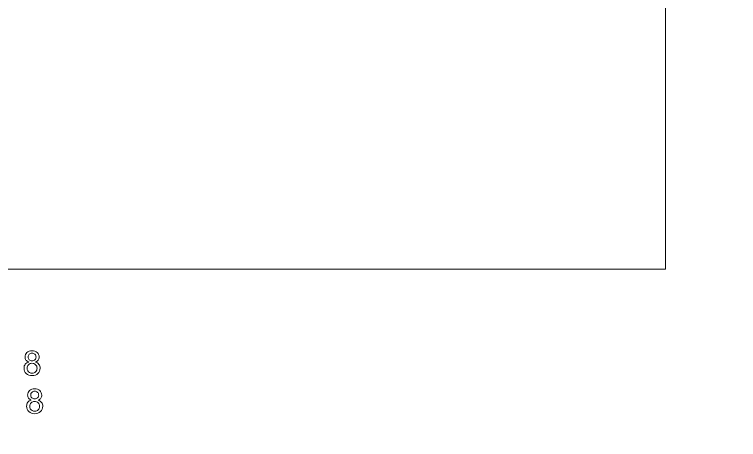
# Model space of a CAD drawing. Header units: millimetres. Extents: x -712 to 738, y -887 to 928.
# Drawn here: x -463.1 to -223.3, y -249.2 to -108.4 of the extents above; entities that cross this region are included whole.
import ezdxf

# ---------------------------------------------------------------- set-up
doc = ezdxf.new("R2010")
doc.units = ezdxf.units.MM
doc.header["$MEASUREMENT"] = 0
doc.layers.add('layer 1', color=7, linetype='Continuous')

msp = doc.modelspace()

# ---------------------------------------------------------------- linework, layer by layer
at = {"layer": 'layer 1', "lineweight": 9}
for points, knots in [([(-681.7377, -887.4186), (-681.7377, -887.4186), (706.7376, -887.4186), (706.7376, -887.4186), (706.7376, -887.4186), (723.657, -887.4186), (737.5, -873.5754), (737.5, -856.6561), (737.5, -856.6561), (737.5, -856.6561), (737.5, 556.8187), (737.5, 556.8187), (737.5, 556.8187), (737.5, 573.7381), (723.657, 587.5812), (706.7376, 587.5812), (706.7376, 587.5812), (706.7376, 587.5812), (-681.7377, 587.5812), (-681.7377, 587.5812), (-681.7377, 587.5812), (-698.657, 587.5812), (-712.5, 573.7381), (-712.5, 556.8187), (-712.5, 556.8187), (-712.5, 556.8187), (-712.5, -856.6561), (-712.5, -856.6561), (-712.5, -856.6561), (-712.5, -873.5754), (-698.657, -887.4186), (-681.7377, -887.4186)], [0, 0, 0, 0, 0.11111111, 0.11111111, 0.11111111, 0.11111111, 0.22222222, 0.22222222, 0.22222222, 0.22222222, 0.33333333, 0.33333333, 0.33333333, 0.33333333, 0.44444444, 0.44444444, 0.44444444, 0.44444444, 0.55555556, 0.55555556, 0.55555556, 0.55555556, 0.66666667, 0.66666667, 0.66666667, 0.66666667, 0.77777778, 0.77777778, 0.77777778, 0.77777778, 1, 1, 1, 1]), ([(-707.5, -192.7402), (-707.5, -192.7402), (-247.5, -192.7402), (-247.5, -192.7402), (-247.5, -192.7402), (-247.5, -192.7402), (-247.5, 87.2598), (-247.5, 87.2598), (-247.5, 87.2598), (-247.5, 87.2598), (-707.5, 87.2598), (-707.5, 87.2598), (-707.5, 87.2598), (-707.5, 87.2598), (-707.5, -192.7402), (-707.5, -192.7402)], [0, 0, 0, 0, 0.2, 0.2, 0.2, 0.2, 0.4, 0.4, 0.4, 0.4, 0.6, 0.6, 0.6, 0.6, 1, 1, 1, 1])]:
    msp.add_open_spline(points, degree=3, knots=knots, dxfattribs=at)
at = {"layer": 'layer 1', "color": 250, "lineweight": 9}
for points, knots in [([(-458.4214, -223.5017), (-458.8347, -223.3512), (-459.1403, -223.1348), (-459.3403, -222.8564), (-459.3403, -222.8564), (-459.5384, -222.576), (-459.6384, -222.2411), (-459.6384, -221.8517), (-459.6384, -221.8517), (-459.6384, -221.2628), (-459.4271, -220.7698), (-459.0044, -220.3691), (-459.0044, -220.3691), (-458.58, -219.9683), (-458.0177, -219.767), (-457.314, -219.767), (-457.314, -219.767), (-456.6084, -219.767), (-456.0386, -219.9721), (-455.6084, -220.3822), (-455.6084, -220.3822), (-455.1783, -220.7924), (-454.9632, -221.291), (-454.9632, -221.8799), (-454.9632, -221.8799), (-454.9632, -222.2543), (-455.0613, -222.5817), (-455.2575, -222.8583), (-455.2575, -222.8583), (-455.4537, -223.1367), (-455.7518, -223.3512), (-456.1537, -223.5017), (-456.1537, -223.5017), (-455.6574, -223.6635), (-455.282, -223.9232), (-455.0236, -224.2844), (-455.0236, -224.2844), (-454.7651, -224.6438), (-454.6349, -225.0728), (-454.6349, -225.5732), (-454.6349, -225.5732), (-454.6349, -226.2637), (-454.8802, -226.8432), (-455.3689, -227.3136), (-455.3689, -227.3136), (-455.8594, -227.784), (-456.5028, -228.0192), (-457.3008, -228.0192), (-457.3008, -228.0192), (-458.0988, -228.0192), (-458.7422, -227.784), (-459.2328, -227.3117), (-459.2328, -227.3117), (-459.7214, -226.8395), (-459.9667, -226.2506), (-459.9667, -225.545), (-459.9667, -225.545), (-459.9667, -225.0201), (-459.8327, -224.5798), (-459.5648, -224.2261), (-459.5648, -224.2261), (-459.2968, -223.8705), (-458.9158, -223.6297), (-458.4214, -223.5017)], [0, 0, 0, 0, 0.05882353, 0.05882353, 0.05882353, 0.05882353, 0.11764706, 0.11764706, 0.11764706, 0.11764706, 0.17647059, 0.17647059, 0.17647059, 0.17647059, 0.23529412, 0.23529412, 0.23529412, 0.23529412, 0.29411765, 0.29411765, 0.29411765, 0.29411765, 0.35294118, 0.35294118, 0.35294118, 0.35294118, 0.41176471, 0.41176471, 0.41176471, 0.41176471, 0.47058824, 0.47058824, 0.47058824, 0.47058824, 0.52941176, 0.52941176, 0.52941176, 0.52941176, 0.58823529, 0.58823529, 0.58823529, 0.58823529, 0.64705882, 0.64705882, 0.64705882, 0.64705882, 0.70588235, 0.70588235, 0.70588235, 0.70588235, 0.76470588, 0.76470588, 0.76470588, 0.76470588, 0.82352941, 0.82352941, 0.82352941, 0.82352941, 0.88235294, 0.88235294, 0.88235294, 0.88235294, 1, 1, 1, 1]), ([(-458.6196, -221.8159), (-458.6196, -222.1997), (-458.4969, -222.5121), (-458.2536, -222.7548), (-458.2536, -222.7548), (-458.0083, -222.9975), (-457.6875, -223.1198), (-457.2894, -223.1198), (-457.2894, -223.1198), (-456.9027, -223.1198), (-456.5895, -222.9994), (-456.3461, -222.7585), (-456.3461, -222.7585), (-456.1028, -222.5177), (-455.982, -222.2223), (-455.982, -221.8724), (-455.982, -221.8724), (-455.982, -221.5074), (-456.1065, -221.2007), (-456.3575, -220.9523), (-456.3575, -220.9523), (-456.6065, -220.704), (-456.9215, -220.5798), (-457.3008, -220.5798), (-457.3008, -220.5798), (-457.6838, -220.5798), (-457.9989, -220.7021), (-458.2479, -220.9448), (-458.2479, -220.9448), (-458.495, -221.1875), (-458.6196, -221.4772), (-458.6196, -221.8159)], [0, 0, 0, 0, 0.11111111, 0.11111111, 0.11111111, 0.11111111, 0.22222222, 0.22222222, 0.22222222, 0.22222222, 0.33333333, 0.33333333, 0.33333333, 0.33333333, 0.44444444, 0.44444444, 0.44444444, 0.44444444, 0.55555556, 0.55555556, 0.55555556, 0.55555556, 0.66666667, 0.66666667, 0.66666667, 0.66666667, 0.77777778, 0.77777778, 0.77777778, 0.77777778, 1, 1, 1, 1]), ([(-458.9479, -225.5525), (-458.9479, -225.8366), (-458.8818, -226.1095), (-458.7497, -226.3748), (-458.7497, -226.3748), (-458.6177, -226.6382), (-458.4177, -226.8432), (-458.1498, -226.9881), (-458.1498, -226.9881), (-457.8838, -227.133), (-457.597, -227.2064), (-457.2932, -227.2064), (-457.2932, -227.2064), (-456.814, -227.2064), (-456.4215, -227.054), (-456.1141, -226.7492), (-456.1141, -226.7492), (-455.8066, -226.4444), (-455.6537, -226.0568), (-455.6537, -225.5864), (-455.6537, -225.5864), (-455.6537, -225.1085), (-455.8122, -224.7134), (-456.1272, -224.4011), (-456.1272, -224.4011), (-456.4442, -224.0887), (-456.8442, -223.9326), (-457.3253, -223.9326), (-457.3253, -223.9326), (-457.7969, -223.9326), (-458.1838, -224.0869), (-458.4894, -224.3954), (-458.4894, -224.3954), (-458.7951, -224.704), (-458.9479, -225.0897), (-458.9479, -225.5525)], [0, 0, 0, 0, 0.1, 0.1, 0.1, 0.1, 0.2, 0.2, 0.2, 0.2, 0.3, 0.3, 0.3, 0.3, 0.4, 0.4, 0.4, 0.4, 0.5, 0.5, 0.5, 0.5, 0.6, 0.6, 0.6, 0.6, 0.7, 0.7, 0.7, 0.7, 0.8, 0.8, 0.8, 0.8, 1, 1, 1, 1]), ([(-457.5526, -236.1133), (-457.9659, -235.9628), (-458.2715, -235.7464), (-458.4715, -235.468), (-458.4715, -235.468), (-458.6696, -235.1876), (-458.7696, -234.8527), (-458.7696, -234.4633), (-458.7696, -234.4633), (-458.7696, -233.8744), (-458.5583, -233.3814), (-458.1356, -232.9807), (-458.1356, -232.9807), (-457.7112, -232.5799), (-457.1489, -232.3786), (-456.4452, -232.3786), (-456.4452, -232.3786), (-455.7396, -232.3786), (-455.1698, -232.5837), (-454.7396, -232.9938), (-454.7396, -232.9938), (-454.3095, -233.404), (-454.0945, -233.9026), (-454.0945, -234.4915), (-454.0945, -234.4915), (-454.0945, -234.8659), (-454.1925, -235.1933), (-454.3888, -235.4699), (-454.3888, -235.4699), (-454.5849, -235.7483), (-454.883, -235.9628), (-455.2849, -236.1133), (-455.2849, -236.1133), (-454.7887, -236.2751), (-454.4132, -236.5348), (-454.1548, -236.896), (-454.1548, -236.896), (-453.8963, -237.2554), (-453.7662, -237.6844), (-453.7662, -238.1848), (-453.7662, -238.1848), (-453.7662, -238.8753), (-454.0114, -239.4548), (-454.5001, -239.9252), (-454.5001, -239.9252), (-454.9906, -240.3956), (-455.634, -240.6308), (-456.432, -240.6308), (-456.432, -240.6308), (-457.2301, -240.6308), (-457.8734, -240.3956), (-458.364, -239.9233), (-458.364, -239.9233), (-458.8526, -239.4511), (-459.0979, -238.8622), (-459.0979, -238.1566), (-459.0979, -238.1566), (-459.0979, -237.6317), (-458.9639, -237.1914), (-458.696, -236.8377), (-458.696, -236.8377), (-458.428, -236.4821), (-458.047, -236.2413), (-457.5526, -236.1133)], [0, 0, 0, 0, 0.05882353, 0.05882353, 0.05882353, 0.05882353, 0.11764706, 0.11764706, 0.11764706, 0.11764706, 0.17647059, 0.17647059, 0.17647059, 0.17647059, 0.23529412, 0.23529412, 0.23529412, 0.23529412, 0.29411765, 0.29411765, 0.29411765, 0.29411765, 0.35294118, 0.35294118, 0.35294118, 0.35294118, 0.41176471, 0.41176471, 0.41176471, 0.41176471, 0.47058824, 0.47058824, 0.47058824, 0.47058824, 0.52941176, 0.52941176, 0.52941176, 0.52941176, 0.58823529, 0.58823529, 0.58823529, 0.58823529, 0.64705882, 0.64705882, 0.64705882, 0.64705882, 0.70588235, 0.70588235, 0.70588235, 0.70588235, 0.76470588, 0.76470588, 0.76470588, 0.76470588, 0.82352941, 0.82352941, 0.82352941, 0.82352941, 0.88235294, 0.88235294, 0.88235294, 0.88235294, 1, 1, 1, 1]), ([(-457.7508, -234.4275), (-457.7508, -234.8113), (-457.6282, -235.1237), (-457.3848, -235.3664), (-457.3848, -235.3664), (-457.1395, -235.6091), (-456.8187, -235.7314), (-456.4206, -235.7314), (-456.4206, -235.7314), (-456.0339, -235.7314), (-455.7207, -235.611), (-455.4774, -235.3701), (-455.4774, -235.3701), (-455.234, -235.1293), (-455.1133, -234.8339), (-455.1133, -234.484), (-455.1133, -234.484), (-455.1133, -234.119), (-455.2377, -233.8123), (-455.4887, -233.5639), (-455.4887, -233.5639), (-455.7377, -233.3156), (-456.0527, -233.1914), (-456.432, -233.1914), (-456.432, -233.1914), (-456.815, -233.1914), (-457.1301, -233.3137), (-457.3791, -233.5564), (-457.3791, -233.5564), (-457.6262, -233.7991), (-457.7508, -234.0888), (-457.7508, -234.4275)], [0, 0, 0, 0, 0.11111111, 0.11111111, 0.11111111, 0.11111111, 0.22222222, 0.22222222, 0.22222222, 0.22222222, 0.33333333, 0.33333333, 0.33333333, 0.33333333, 0.44444444, 0.44444444, 0.44444444, 0.44444444, 0.55555556, 0.55555556, 0.55555556, 0.55555556, 0.66666667, 0.66666667, 0.66666667, 0.66666667, 0.77777778, 0.77777778, 0.77777778, 0.77777778, 1, 1, 1, 1]), ([(-458.0791, -238.1641), (-458.0791, -238.4482), (-458.013, -238.7211), (-457.8809, -238.9864), (-457.8809, -238.9864), (-457.7489, -239.2498), (-457.5489, -239.4548), (-457.281, -239.5997), (-457.281, -239.5997), (-457.015, -239.7446), (-456.7282, -239.818), (-456.4245, -239.818), (-456.4245, -239.818), (-455.9452, -239.818), (-455.5528, -239.6656), (-455.2453, -239.3608), (-455.2453, -239.3608), (-454.9378, -239.056), (-454.785, -238.6684), (-454.785, -238.198), (-454.785, -238.198), (-454.785, -237.7201), (-454.9434, -237.325), (-455.2585, -237.0127), (-455.2585, -237.0127), (-455.5754, -236.7003), (-455.9754, -236.5442), (-456.4565, -236.5442), (-456.4565, -236.5442), (-456.9281, -236.5442), (-457.315, -236.6985), (-457.6206, -237.007), (-457.6206, -237.007), (-457.9263, -237.3156), (-458.0791, -237.7013), (-458.0791, -238.1641)], [0, 0, 0, 0, 0.1, 0.1, 0.1, 0.1, 0.2, 0.2, 0.2, 0.2, 0.3, 0.3, 0.3, 0.3, 0.4, 0.4, 0.4, 0.4, 0.5, 0.5, 0.5, 0.5, 0.6, 0.6, 0.6, 0.6, 0.7, 0.7, 0.7, 0.7, 0.8, 0.8, 0.8, 0.8, 1, 1, 1, 1])]:
    msp.add_open_spline(points, degree=3, knots=knots, dxfattribs=at)

doc.saveas('drawing.dxf')
